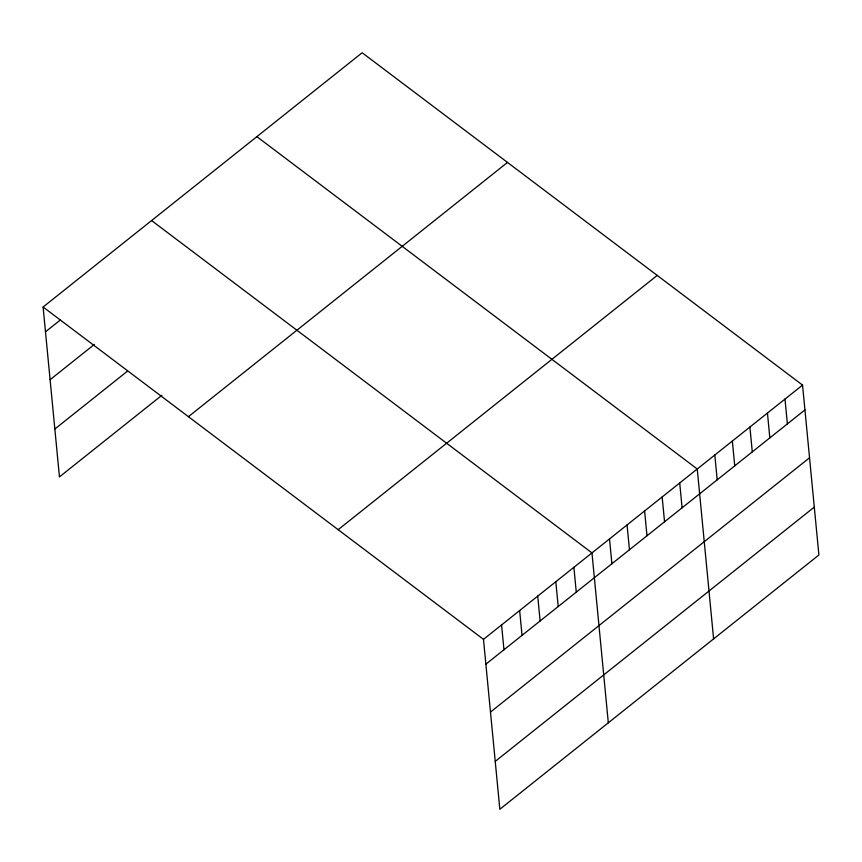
<?xml version="1.0" encoding="UTF-8"?>
<svg xmlns="http://www.w3.org/2000/svg" width="862" height="862" viewBox="0 0 862 862"><rect width="100%" height="100%" fill="white"/><g stroke="black" fill="none" stroke-linecap="round" stroke-linejoin="round"><path stroke-width="1.29" d="M43.1 307.012L362.159 52.744L802.544 385.098L818.9 554.988L499.841 809.256L483.485 639.356L43.1 307.012L59.456 476.901L161.916 395.259M45.492 331.827L60.555 319.813M50.104 379.7L94.292 344.477M54.845 429.028L127.167 371.393M188.422 416.68L507.481 162.422M338.163 529.677L657.21 275.42M483.485 639.356L802.544 385.098M485.877 664.171L804.936 409.913M490.489 712.055L809.537 457.787M495.23 761.383L814.288 507.115M256.865 136.649L697.25 469.003L713.607 638.904M151.583 220.553L591.968 552.908L608.324 722.809M784.991 399.074L787.383 423.899M767.449 413.06L769.831 437.885M749.897 427.046L752.289 451.86M732.344 441.032L734.736 465.846M714.803 455.017L717.195 479.832M679.709 482.989L682.09 507.804M662.156 496.965L664.548 521.79M644.604 510.95L646.996 535.776M627.062 524.936L629.454 549.751M609.509 538.922L611.901 563.737M573.887 567.315L576.269 592.129M555.807 581.721L558.199 606.536M537.726 596.138L540.118 620.952M519.646 610.544L522.038 635.359M501.565 624.95L503.958 649.765"/></g></svg>
